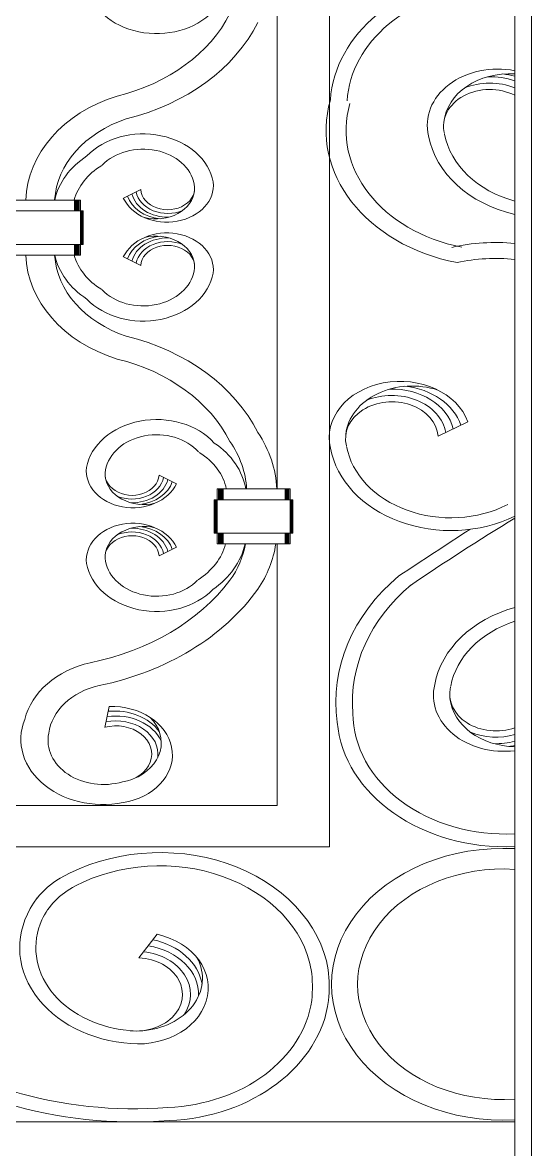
# Model space of a CAD drawing. Header units: inches. Extents: x 16.3 to 32.1, y 12.3 to 22.2.
# Drawn here: x 21.355 to 21.661, y 17.066 to 17.744 of the extents above; entities that cross this region are included whole.
import ezdxf

# ---------------------------------------------------------------- set-up
doc = ezdxf.new("R2010")
doc.units = ezdxf.units.IN
doc.header["$MEASUREMENT"] = 0

msp = doc.modelspace()

# ---------------------------------------------------------------- linework, layer by layer
at = {"lineweight": 9}
for p, q in [((21.65059, 18.45617), (21.65059, 16.65912)), ((21.66059, 18.45617), (21.66059, 16.65912)), ((21.53913, 18.27424), (21.53913, 17.6204)), ((21.50776, 17.77762), (21.50776, 17.6204)), ((21.41518, 17.6381), (21.42561, 17.64317)), ((21.29602, 17.63695), (21.38941, 17.63695)), ((21.38576, 17.6305), (21.38576, 17.63695)), ((21.38631, 17.6305), (21.38631, 17.63695)), ((21.38648, 17.6305), (21.38648, 17.63695)), ((21.38672, 17.6305), (21.38672, 17.63695)), ((21.38705, 17.6305), (21.38705, 17.63695)), ((21.38745, 17.6305), (21.38745, 17.63695)), ((21.38794, 17.6305), (21.38794, 17.63695)), ((21.3886, 17.6305), (21.3886, 17.63695)), ((21.38941, 17.6305), (21.38941, 17.63695)), ((21.38941, 17.6204), (21.38941, 17.63695)), ((21.29439, 17.6305), (21.39104, 17.6305)), ((21.38965, 17.6204), (21.38965, 17.6305)), ((21.38982, 17.6204), (21.38982, 17.6305)), ((21.39014, 17.6204), (21.39014, 17.6305)), ((21.39055, 17.6204), (21.39055, 17.6305)), ((21.39104, 17.6204), (21.39104, 17.6305)), ((21.38941, 17.6204), (21.38941, 17.60385)), ((21.38965, 17.6204), (21.38965, 17.61029)), ((21.38982, 17.6204), (21.38982, 17.61029)), ((21.39014, 17.6204), (21.39014, 17.61029)), ((21.39055, 17.6204), (21.39055, 17.61029)), ((21.39104, 17.6204), (21.39104, 17.61029)), ((21.50776, 17.6204), (21.50776, 17.46318)), ((21.53913, 17.6204), (21.53913, 17.24803)), ((21.29439, 17.61029), (21.39104, 17.61029)), ((21.38576, 17.61029), (21.38576, 17.60385)), ((21.38631, 17.61029), (21.38631, 17.60385)), ((21.38648, 17.61029), (21.38648, 17.60385)), ((21.38672, 17.61029), (21.38672, 17.60385)), ((21.38705, 17.61029), (21.38705, 17.60385)), ((21.38745, 17.61029), (21.38745, 17.60385)), ((21.38794, 17.61029), (21.38794, 17.60385)), ((21.3886, 17.61029), (21.3886, 17.60385)), ((21.38941, 17.61029), (21.38941, 17.60385)), ((21.29602, 17.60385), (21.38941, 17.60385)), ((21.41518, 17.6027), (21.42561, 17.59763)), ((21.62237, 17.5036), (21.60447, 17.4949)), ((21.44707, 17.46632), (21.43663, 17.47139)), ((21.47152, 17.46318), (21.47152, 17.43008)), ((21.47152, 17.46318), (21.47152, 17.45673)), ((21.51549, 17.46318), (21.47152, 17.46318)), ((21.47233, 17.46318), (21.47233, 17.45673)), ((21.47299, 17.46318), (21.47299, 17.45673)), ((21.47347, 17.46318), (21.47347, 17.45673)), ((21.47388, 17.46318), (21.47388, 17.45673)), ((21.47421, 17.46318), (21.47421, 17.45673)), ((21.47445, 17.46318), (21.47445, 17.45673)), ((21.47461, 17.46318), (21.47461, 17.45673)), ((21.47517, 17.46318), (21.47517, 17.45673)), ((21.5124, 17.46318), (21.5124, 17.45673)), ((21.51256, 17.46318), (21.51256, 17.45673)), ((21.51281, 17.46318), (21.51281, 17.45673)), ((21.51313, 17.46318), (21.51313, 17.45673)), ((21.51354, 17.46318), (21.51354, 17.45673)), ((21.51403, 17.46318), (21.51403, 17.45673)), ((21.51468, 17.46318), (21.51468, 17.45673)), ((21.51549, 17.46318), (21.51549, 17.43008)), ((21.46989, 17.45673), (21.46989, 17.43652)), ((21.51712, 17.45673), (21.46989, 17.45673)), ((21.47038, 17.45673), (21.47038, 17.43652)), ((21.47079, 17.45673), (21.47079, 17.43652)), ((21.47111, 17.45673), (21.47111, 17.43652)), ((21.47128, 17.45673), (21.47128, 17.43652)), ((21.51574, 17.45673), (21.51574, 17.43652)), ((21.5159, 17.45673), (21.5159, 17.43652)), ((21.51623, 17.45673), (21.51623, 17.43652)), ((21.51663, 17.45673), (21.51663, 17.43652)), ((21.51712, 17.45673), (21.51712, 17.43652)), ((21.51712, 17.43652), (21.46989, 17.43652)), ((21.47152, 17.43652), (21.47152, 17.43008)), ((21.47233, 17.43652), (21.47233, 17.43008)), ((21.47299, 17.43652), (21.47299, 17.43008)), ((21.47347, 17.43652), (21.47347, 17.43008)), ((21.47388, 17.43652), (21.47388, 17.43008)), ((21.47421, 17.43652), (21.47421, 17.43008)), ((21.47445, 17.43652), (21.47445, 17.43008)), ((21.47461, 17.43652), (21.47461, 17.43008)), ((21.47517, 17.43652), (21.47517, 17.43008)), ((21.5124, 17.43652), (21.5124, 17.43008)), ((21.51256, 17.43652), (21.51256, 17.43008)), ((21.51281, 17.43652), (21.51281, 17.43008)), ((21.51313, 17.43652), (21.51313, 17.43008)), ((21.51354, 17.43652), (21.51354, 17.43008)), ((21.51403, 17.43652), (21.51403, 17.43008)), ((21.51468, 17.43652), (21.51468, 17.43008)), ((21.44707, 17.42809), (21.43663, 17.42302)), ((21.51549, 17.43008), (21.47152, 17.43008)), ((21.50776, 17.43011), (21.50776, 17.27285)), ((21.50776, 17.43008), (21.50776, 17.27285)), ((21.40669, 17.33242), (21.40401, 17.31981)), ((21.50776, 17.27285), (20.47566, 17.27285)), ((21.53913, 17.24803), (20.44428, 17.24803)), ((21.43557, 17.19536), (21.42459, 17.1812)), ((21.65059, 17.08253), (20.23514, 17.08253))]:
    msp.add_line(p, q, dxfattribs=at)
for centre, major_axis, start_param, end_param in [((21.64145, 17.69271), (0.10193, 0), 1.672911, 3.087109), ((21.43518, 17.77072), (0.04258, 0), 3.284716, 5.631437), ((21.64145, 17.69271), (-0.09189, 0), -1.457485, -0.052077), ((21.37958, 17.78056), (0.10733, 0), -1.268707, -0.380418), ((21.37958, 17.78056), (0.12551, 0), -1.268707, -0.380418), ((21.64044, 17.68206), (0.04251, 0), 1.329759, 3.337766), ((21.64777, 17.68125), (0.04001, 0), 1.500245, 3.060652), ((21.63557, 17.68136), (-0.03757, 0), 4.301211, 4.746157), ((21.63823, 17.68123), (-0.04015, 0), 4.399507, 4.58213), ((21.63557, 17.68136), (-0.02786, 0), 4.143164, 6.482313), ((21.63557, 17.68136), (-0.03271, 0), 4.23552, 5.200817), ((21.44336, 17.63561), (0.08676, 0), 1.946654, 3.122047), ((21.64061, 17.67885), (-0.10354, 0), -0.224635, 1.329663), ((21.64061, 17.67885), (-0.09147, 0), -0.224635, 1.329663), ((21.44462, 17.63415), (-0.07084, 0), -1.169155, -0.050042), ((21.42707, 17.64301), (0.04258, 0), 0.143123, 2.489844), ((21.67101, 17.68374), (0.07301, 0), 3.284716, 4.428988), ((21.67101, 17.68374), (0.0633, 0), 3.284716, 4.384008), ((21.42707, 17.64301), (0.03101, 0), 0.143123, 2.489844), ((21.42965, 17.62916), (-0.05661, 0), -0.871612, -0.174665), ((21.42949, 17.62944), (0.04491, 0), 2.224676, 2.928559), ((21.44139, 17.64576), (0.02795, 0), 3.495356, 6.376283), ((21.44183, 17.64397), (-0.01908, 0), 0.139349, 2.059224), ((21.44183, 17.64397), (0.01625, 0), 3.20358, 6.482313), ((21.43472, 17.64403), (0.02334, 0), 4.422247, 6.202245), ((21.44028, 17.64404), (0.02342, 0), 3.400397, 4.58213), ((21.44183, 17.64397), (-0.02191, 0), 0.195046, 1.604564), ((21.44139, 17.59504), (0.02795, 0), -0.093098, 2.787829), ((21.44028, 17.59676), (0.02342, 0), 1.701055, 2.882789), ((21.43472, 17.59677), (-0.02334, 0), 3.222533, 5.002531), ((21.44183, 17.59683), (0.02191, 0), 1.537028, 2.946547), ((21.44183, 17.59683), (-0.01908, 0), 4.223961, 6.143837), ((21.44183, 17.59683), (0.01625, 0), -0.199128, 3.079605), ((21.63923, 17.53371), (0.09817, 0), 1.454824, 1.845377), ((21.44336, 17.60519), (0.08676, 0), 3.161138, 4.336531), ((21.44462, 17.60665), (0.07084, 0), 3.191635, 4.310748), ((21.42965, 17.61163), (0.05661, 0), 3.316258, 4.013205), ((21.42949, 17.61136), (-0.04491, 0), 0.213033, 0.916917), ((21.63923, 17.53371), (-0.0861, 0), 4.580075, 4.98697), ((21.42707, 17.59779), (-0.03101, 0), 0.651749, 2.998469), ((21.42707, 17.59779), (-0.04258, 0), 0.651749, 2.998469), ((21.37958, 17.46024), (-0.12551, 0), 3.522011, 4.4103), ((21.37958, 17.46024), (-0.10733, 0), 3.522011, 4.4103), ((21.58153, 17.49424), (0.04251, 0), 0.281942, 3.337766), ((21.58886, 17.49343), (-0.04001, 0), 4.315479, 6.202245), ((21.57666, 17.49354), (-0.03271, 0), 3.280941, 5.200817), ((21.57666, 17.49354), (-0.03757, 0), 3.336638, 4.746157), ((21.57932, 17.49341), (-0.04015, 0), 3.400397, 4.58213), ((21.57666, 17.49354), (-0.02786, 0), 3.20358, 6.482313), ((21.43518, 17.47123), (0.04258, 0), 0.619195, 2.998469), ((21.43518, 17.47123), (0.03101, 0), 0.619195, 2.998469), ((21.40732, 17.46027), (0.10026, 0), 0.036611, 0.482989), ((21.43429, 17.45771), (0.05489, 0), 0.126108, 0.865728), ((21.40686, 17.46037), (-0.08255, 0), 3.184609, 3.643237), ((21.61209, 17.49592), (-0.07301, 0), 0.143123, 2.126209), ((21.61209, 17.49592), (-0.0633, 0), 0.143123, 2.142133), ((21.43411, 17.4579), (0.04351, 0), 0.153942, 0.910569), ((21.42086, 17.47398), (-0.02795, 0), -0.093098, 2.787829), ((21.42042, 17.47219), (0.01625, 0), 2.942465, 6.221198), ((21.42753, 17.47225), (-0.02334, 0), 0.08094, 1.860939), ((21.42042, 17.47219), (-0.01908, 0), 1.082368, 3.002244), ((21.42042, 17.47219), (0.02191, 0), 4.678621, 6.08814), ((21.42197, 17.47226), (0.02342, 0), -1.440537, -0.258804), ((22.53567, 16.53646), (-1.45033, 0), -0.914408, -0.858112), ((21.42086, 17.42043), (0.02795, 0), 0.353764, 3.23469), ((21.42753, 17.42216), (-0.02334, 0), 4.422247, 6.202245), ((21.42042, 17.42222), (-0.02191, 0), 3.336638, 4.746157), ((21.42197, 17.42214), (0.02342, 0), 0.258804, 1.440537), ((64.12947, -23.16206), (-66.62819, 0), -0.878954, -0.878123), ((21.42042, 17.42222), (-0.01625, 0), 3.20358, 6.482313), ((21.42042, 17.42222), (0.01908, 0), 0.139349, 2.059224), ((21.43017, 17.43772), (-0.04748, 0), 2.252214, 2.936616), ((21.42994, 17.43797), (0.05926, 0), -0.850292, -0.169247), ((21.40904, 17.43924), (-0.08041, 0), 2.632438, 2.996987), ((21.40788, 17.43966), (-0.09973, 0), 2.656837, 3.019794), ((21.43518, 17.42318), (-0.04258, 0), 0.143123, 2.489844), ((21.43518, 17.42318), (-0.03101, 0), 0.143123, 2.489844), ((21.36168, 17.46364), (0.13683, 0), -1.32247, -0.537156), ((21.68237, 17.33519), (0.13945, 0), 2.385358, 3.253048), ((21.68237, 17.33519), (0.13945, 0), 2.385358, 3.253048), ((21.68237, 17.33519), (-0.12941, 0), -0.756235, 0.0686), ((21.36173, 17.46329), (0.15455, 0), -1.315783, -0.516554), ((21.67472, 17.33733), (-0.07301, 0), 5.049185, 6.140062), ((21.67472, 17.33733), (0.0633, 0), 1.961838, 2.998469), ((21.41044, 17.31647), (0.05544, 0), 1.847199, 2.95472), ((21.41238, 17.31279), (-0.04228, 0), -1.291378, -0.103616), ((21.64415, 17.33901), (0.04251, 0), 2.945419, 4.864372), ((21.63929, 17.33971), (-0.02786, 0), -0.199128, 1.988585), ((21.65148, 17.33981), (0.04001, 0), 3.222533, 4.690109), ((21.40992, 17.30517), (-0.03091, 0), 3.655824, 4.837557), ((21.40781, 17.30324), (-0.03689, 0), 1.861671, 4.742598), ((21.4031, 17.31256), (-0.04953, 0), -0.312792, 1.884594), ((21.4108, 17.30371), (-0.02519, 0), 3.037137, 4.957013), ((21.4108, 17.30371), (-0.02892, 0), 3.491797, 4.901316), ((21.40719, 17.31056), (0.03081, 0), -1.105883, 0.674115), ((21.64523, 17.32841), (-0.09196, 0), 0.003382, 1.629173), ((21.40334, 17.31192), (0.03347, 0), 2.977345, 5.05993), ((21.4108, 17.30371), (-0.02145, 0), 1.755641, 5.034374), ((21.64516, 17.32836), (0.1016, 0), 3.209379, 4.765863), ((21.63929, 17.33971), (-0.03271, 0), 1.082368, 1.923603), ((21.63929, 17.33971), (0.03757, 0), 4.678621, 5.018009), ((21.64194, 17.33984), (0.04015, 0), -1.440537, -1.353751), ((21.43721, 17.16384), (0.10193, 0), 0.127016, 2.199609), ((21.6437, 17.16528), (0.10331, 0), 7.787267, 11.062289), ((21.43721, 17.16384), (0.09189, 0), 0.140974, 2.157156), ((21.6437, 17.16528), (0.08762, 0), 7.775302, 11.074254), ((21.4077, 17.19594), (-0.05176, 0), -0.941983, -0.544796), ((21.415, 17.19029), (0.05176, 0), 2.157156, 2.799727), ((21.42587, 17.18723), (-0.07301, 0), -0.544796, 1.427673), ((21.42587, 17.18723), (-0.0633, 0), -0.341866, 1.427673), ((21.42374, 17.16305), (0.04251, 0), 4.516215, 7.57204), ((21.42286, 17.15919), (-0.03757, 0), 3.107825, 4.517343), ((21.4227, 17.1613), (-0.04015, 0), 3.271852, 4.453585), ((21.42286, 17.15919), (-0.02786, 0), 1.371669, 4.650401), ((21.42273, 17.16884), (0.04001, 0), -1.489856, 0.39691), ((21.42286, 17.15919), (0.03271, 0), -0.488428, 1.431448), ((21.39985, 17.16343), (-0.12903, 0), 3.064999, 3.245849), ((21.39759, 17.16345), (0.14136, 0), -0.07007, 0.094971), ((21.43721, 17.16384), (-0.09189, 0), 1.622873, 3.028282), ((21.43721, 17.16384), (-0.10193, 0), 1.62528, 3.039478), ((21.42142, 17.25296), (0.20542, 0), 3.88479, 4.812677), ((21.42142, 17.25296), (-0.21545, 0), 0.743198, 1.669978)]:
    msp.add_ellipse(centre, major_axis=major_axis, ratio=0.79131, start_param=start_param, end_param=end_param, dxfattribs=at)

doc.saveas('drawing.dxf')
